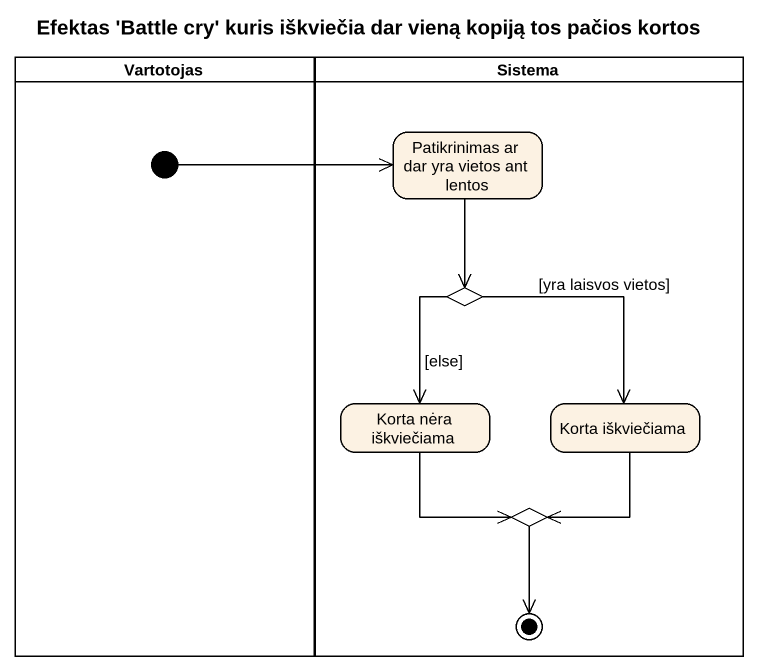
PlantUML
@startuml
title Efektas 'Battle cry' kuris iškviečia dar vieną kopiją tos pačios kortos
hide empty description
state Vartotojas <<partition>> {
  state initial1 <<start>>
}
state Sistema <<partition>> {
  state "Patikrinimas ar dar yra vietos ant lentos" as Patikrinimas_ar_dar_yra
  state choice1 <<choice>>
  state "Korta nėra iškviečiama" as Korta_nėra_iškviečiama
  state "Korta iškviečiama" as Korta_iškviečiama
  state choice2 <<choice>>
  choice2 --> [*]
}
Patikrinimas_ar_dar_yra --> choice1
initial1 -right-> Patikrinimas_ar_dar_yra
choice1 --> Korta_nėra_iškviečiama : [else]
choice1 --> Korta_iškviečiama : [yra laisvos vietos]
Korta_nėra_iškviečiama --> choice2
Korta_iškviečiama --> choice2
@enduml
